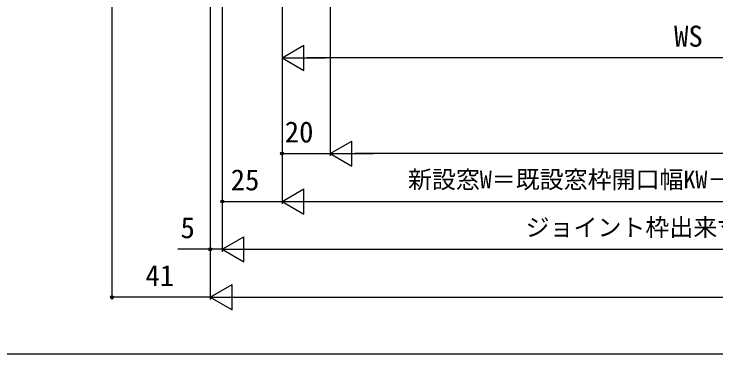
# Model space of a CAD drawing. Units: millimetres, scale not verified. Extents: x -525 to 525, y -783 to 778.
# Drawn here: x -369.9 to -76.9, y -782.8 to -640.8 of the extents above; entities that cross this region are included whole.
import ezdxf
from ezdxf.enums import TextEntityAlignment as Align

# ---------------------------------------------------------------- set-up
doc = ezdxf.new("R2010")
doc.units = ezdxf.units.MM
doc.header["$LTSCALE"] = 4
doc.layers.add('0-8_YKK_D', color=6, linetype='Continuous')
doc.layers.add('0-9_YKK_ZWAK', color=7, linetype='Continuous')
doc.styles.add('ＭＳ ゴシック', font='')
doc.styles.get('ＭＳ ゴシック').set_extended_font_data('MS Gothic')

msp = doc.modelspace()

# ---------------------------------------------------------------- linework, layer by layer
at = {"layer": '0-8_YKK_D'}
for p, q in [((-288, -365.882), (-288, -760.082)), ((-288, -365.882), (-288, -740.082)), ((-288, -365.882), (-288, -760.082)), ((-283, -425.782), (-283, -740.082)), ((-283, -425.782), (-283, -740.082)), ((-283, -425.782), (-283, -720.082)), ((-238, -465.083), (-238, -700.082)), ((-238, -466.083), (-238, -700.082)), ((-258, -477.332), (-258, -720.082)), ((-258, -478.082), (-258, -720.082)), ((-258, -481.582), (-258, -660.082)), ((-258, -481.845), (-258, -700.082)), ((-329, -537.082), (-329, -760.082)), ((-258, -659.082), (-248.907, -653.832)), ((-248.907, -664.332), (-248.907, -653.832)), ((-258, -659.082), (-248.907, -664.332)), ((-258, -659.082), (-239.813, -659.082)), ((81.5, -659.082), (-247.5, -659.082)), ((-238, -699.082), (-228.907, -693.832)), ((-228.907, -704.332), (-228.907, -693.832)), ((-258, -699.082), (-238, -699.082)), ((-238, -699.082), (-228.907, -704.332)), ((-238, -699.082), (-219.813, -699.082)), ((227.5, -699.082), (-227.5, -699.082)), ((-258, -719.082), (-248.907, -713.832)), ((-248.907, -724.332), (-248.907, -713.832)), ((-283, -719.082), (-258, -719.082)), ((-258, -719.082), (-248.907, -724.332)), ((-258, -719.082), (-239.813, -719.082)), ((-247.5, -719.082), (247.5, -719.082)), ((-283, -739.082), (-273.907, -733.832)), ((-273.907, -744.332), (-273.907, -733.832)), ((-283, -739.082), (-273.907, -744.332)), ((-283, -739.082), (-264.813, -739.082)), ((-272.5, -739.082), (272.5, -739.082)), ((-288, -759.082), (-278.907, -753.832)), ((-278.907, -764.332), (-278.907, -753.832)), ((-288, -759.082), (-329, -759.082)), ((-288, -759.082), (-278.907, -764.332)), ((-288, -759.082), (-269.813, -759.082)), ((-277.5, -759.082), (277.5, -759.082))]:
    msp.add_line(p, q, dxfattribs=at)
msp.add_lwpolyline([(-283, -739.082), (-288, -739.082), (-301.505, -739.082)], dxfattribs=at)
for centre in [(-258, -699.082), (-283, -719.082), (-288, -739.082), (-329, -759.082)]:
    msp.add_circle(centre, 0.637, dxfattribs=at)
at = {"layer": '0-9_YKK_ZWAK'}
msp.add_lwpolyline([(-525, -782.8), (525, -782.8), (525, 747.2)], dxfattribs=at)

# ---------------------------------------------------------------- texts
at = {"layer": '0-8_YKK_D', "style": 'ＭＳ ゴシック'}
for s, height, p in [('WS', 8.798, (-94.386, -657.082)), ('20', 8.798, (-256.886, -697.082)), ('25', 8.798, (-279.445, -717.082)), ('新設窓W＝既設窓枠開口幅KW－60＝ジョイント枠出来寸幅JW－50', 7.331, (-205.455, -715.775)), ('5', 8.798, (-300.391, -737.082)), ('ジョイント枠出来寸幅JW＝既設窓枠開口幅KW－10', 7.331, (-156.364, -735.775)), ('41', 8.798, (-315.048, -757.082))]:
    msp.add_text(s, height=height, dxfattribs=at).set_placement(p, align=Align.BOTTOM_LEFT)

doc.saveas('drawing.dxf')
